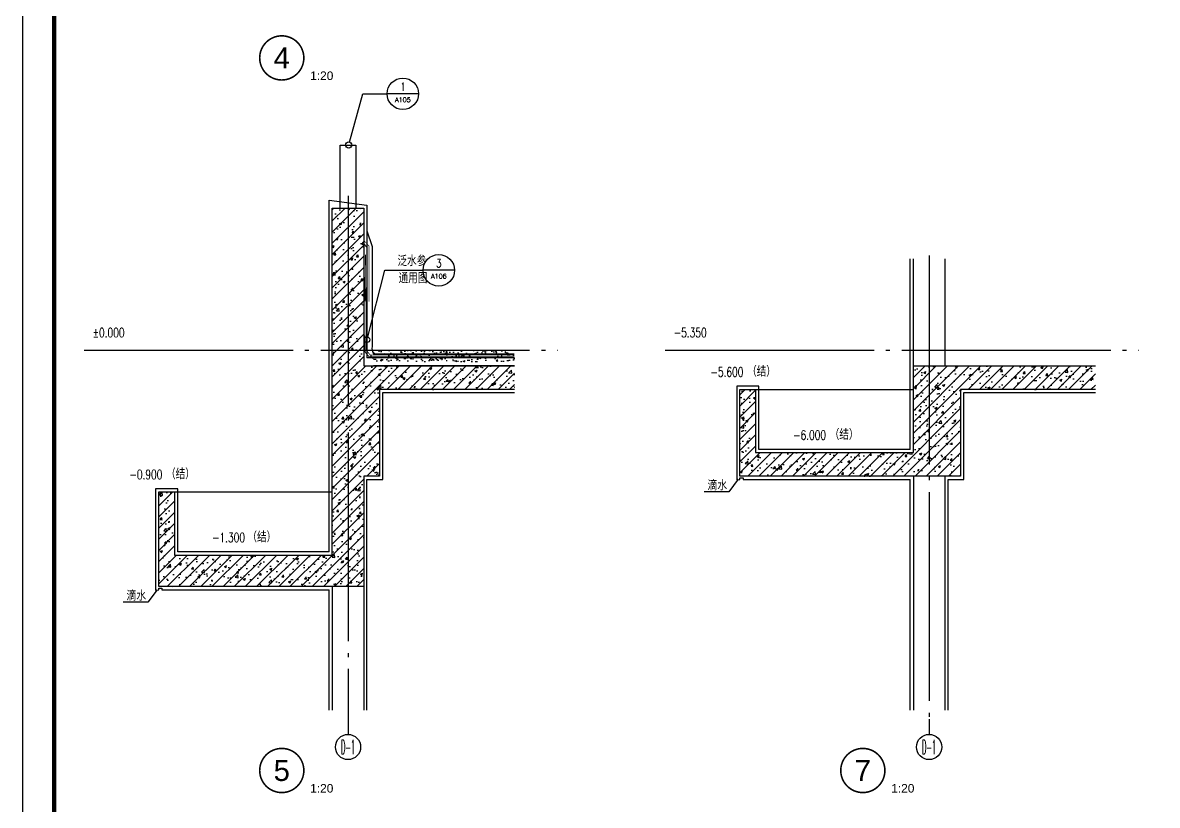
# Model space of a CAD drawing. Extents: x 447078 to 1776277, y 243534 to 519428.
# Drawn here: x 553514 to 560708, y 298588 to 303553 of the extents above; entities that cross this region are included whole.
import ezdxf
from ezdxf.enums import TextEntityAlignment as Align

# ---------------------------------------------------------------- set-up
doc = ezdxf.new("R2010")
doc.units = 0
doc.header["$LTSCALE"] = 1000
doc.header["$MEASUREMENT"] = 0
doc.linetypes.add('$2$CCDID0GLB00001', pattern=[30, 26.5, -1.5, 0.5, -1.5])
doc.linetypes.add('DASH', pattern=[0.35, 0.25, -0.1])
for name, color, linetype in [('$2$G-GRID', 1, '$2$CCDID0GLB00001'), ('A-ELEV', 5, 'Continuous'), ('A-HRAL', 104, 'Continuous'), ('A-SURF', 6, 'Continuous'), ('A-WALL', 140, 'Continuous'), ('A-WALL-HATH', 8, 'Continuous'), ('AXIS_TEXT', 7, 'Continuous'), ('COLUMN', 210, 'Continuous'), ('DIM_IDEN', 3, 'Continuous'), ('G-0-XREF', 2, 'Continuous'), ('G-GRID-DIMS', 123, 'Continuous'), ('G-GRID-IDEN', 103, 'Continuous'), ('PUB_TEXT', 7, 'Continuous'), ('SURFACE', 6, 'Continuous'), ('Visible_line', 135, 'Continuous'), ('图框CCDI_B0GA1+0.00$0$G-BORD', 3, 'Continuous'), ('填充', 8, 'Continuous'), ('节点大样$0$ANNO-TEXT', 33, 'Continuous')]:
    doc.layers.add(name, color=color, linetype=linetype)
doc.styles.add('_TCH_AXIS', font='COMPLEX', dxfattribs={"bigfont": 'GBCBIG'})
doc.styles.add('_TCH_DIM', font='SIMPLEX', dxfattribs={"bigfont": 'GBCBIG'})
doc.styles.add('_TCH_LABEL', font='COMPLEX', dxfattribs={"bigfont": 'GBCBIG'})
doc.styles.add('C-D_T0G_01', font='')
doc.styles.add('CCDI_T_G01', font='')
doc.styles.add('COMPLEX', font='COMPLEX')
doc.styles.add('节点大样$0$CCDI-TOG-02', font='simplex.shx', dxfattribs={"width": 0.8, "bigfont": 'zjdz.shx'})
doc.styles.get('C-D_T0G_01').set_extended_font_data('Arial')
doc.styles.get('CCDI_T_G01').set_extended_font_data('Arial')

# ---------------------------------------------------------------- blocks, each defined once
blk = doc.blocks.new('_AXISO')
blk.add_circle((0, 0), 0.5)
at = {"layer": 'AXIS_TEXT', "style": 'COMPLEX', "width": 1.041667}
blk.add_attdef('A', text='', height=0.56, dxfattribs=at).set_placement((-0.25, -0.28), (0.25, -0.28), align=Align.FIT)
blk = doc.blocks.new('图框CCDI_B0GA1+0.00')
at = {"layer": '图框CCDI_B0GA1+0.00$0$G-BORD'}
blk.add_lwpolyline([(0, 59400), (84100, 59400), (84100, 0), (0, 0)], close=True, dxfattribs=at)
at = {"layer": '图框CCDI_B0GA1+0.00$0$G-BORD', "const_width": 140}
blk.add_lwpolyline([(3300, 58400), (83100, 58400), (83100, 1000), (3300, 1000)], close=True, dxfattribs=at)

msp = doc.modelspace()

# ---------------------------------------------------------------- hatches: boundary and pattern name
at = {"layer": 'A-WALL-HATH'}
h = msp.add_hatch(dxfattribs=at)
h.set_pattern_fill('钢筋混凝土', color=256, scale=20)
h.set_pattern_definition([(45, (1032924.39, 323658.843), (-35.355339, 35.355339), []), (50, (1032924.39, 323658.84), (143.452037, -12.550427), [15, -165]), (355, (1032924.39, 323658.84), (-27.750267, 150.438427), [12, -132]), (100.4514, (1032936.34, 323657.8), (115.701876, 137.88791), [12.74804, -140.228422]), (46.1842, (1032924.39, 323698.84), (213.44821, -33.1038), [22.5, -247.5]), (96.6356, (1032942.18, 323696.08), (186.93254, 194.82357), [19.12206, -210.3426]), (351.1842, (1032924.4, 323698.84), (186.93239, 194.82372), [18, -198]), (21, (1032944.39, 323688.84), (119.38141, -80.523778), [15, -165]), (326, (1032944.39, 323688.84), (48.663066, 145.03001), [12, -132]), (71.4514, (1032954.34, 323682.13), (168.044526, 64.5061), [12.74804, -140.228422]), (37.5, (1032924.39, 323658.843), (2.431971, 66.578771), [0, -130.4, 0, -134, 0, -132.5]), (7.5, (1032924.39, 323658.84), (52.613907, 78.882342), [0, -76.4, 0, -127.4, 0, -50.5]), (327.5, (1032879.79, 323658.843), (106.764487, -4.5109743), [0, -50, 0, -156, 0, -207]), (317.5, (1032859.79, 323658.84), (116.637234, 20.020996), [0, -65, 0, -103.6, 0, -147])])
h.paths.add_polyline_path([(555476.8, 300176), (554476.8, 300176), (554476.8, 300576), (554376.8, 300576), (554376.8, 299976), (555476.8, 299976), (555676.8, 299976), (555676.8, 300676), (555776.8, 300676), (555776.8, 301226), (556631.5, 301226), (556631.5, 301376), (555676.8, 301376), (555676.8, 301476), (555476.8, 301476)])
h.paths.add_polyline_path([(555476.8, 302376), (555476.8, 301476), (555676.8, 301476), (555676.8, 302376)])
h = msp.add_hatch(dxfattribs=at)
h.set_pattern_fill('钢筋混凝土,_O', color=256, scale=20)
h.set_pattern_definition([(45, (1077736.84, 330912.904), (-35.355339, 35.355339), []), (50, (1077736.84, 330912.9), (143.452037, -12.550427), [15, -165]), (355, (1077736.84, 330912.9), (-27.750267, 150.438427), [12, -132]), (100.4514, (1077748.8, 330911.86), (115.701876, 137.88791), [12.74804, -140.228422]), (46.1842, (1077736.84, 330952.9), (213.44821, -33.1038), [22.5, -247.5]), (96.6356, (1077754.63, 330950.15), (186.93254, 194.823574), [19.12206, -210.3426]), (351.1842, (1077736.84, 330952.9), (186.93239, 194.82372), [18, -198]), (21, (1077756.84, 330942.9), (119.38141, -80.523778), [15, -165]), (326, (1077756.84, 330942.9), (48.663066, 145.03001), [12, -132]), (71.4514, (1077766.79, 330936.2), (168.044526, 64.5061), [12.74804, -140.228422]), (37.5, (1077736.84, 330912.904), (2.431971, 66.578771), [0, -130.4, 0, -134, 0, -132.5]), (7.5, (1077736.84, 330912.904), (52.613907, 78.882342), [0, -76.4, 0, -127.4, 0, -50.5]), (327.5, (1077692.24, 330912.904), (106.764487, -4.5109743), [0, -50, 0, -156, 0, -207]), (317.5, (1077672.24, 330912.9), (116.637234, 20.020996), [0, -65, 0, -103.6, 0, -147])])
h.paths.add_polyline_path([(559161.3, 300826), (558061.3, 300826), (558061.3, 300676), (559161.3, 300676)])
h.paths.add_polyline_path([(558061.3, 301226), (558161.3, 301226), (558161.3, 300826), (558061.3, 300826)])
h.paths.add_polyline_path([(560316, 301376), (559161.3, 301376), (559161.3, 300676), (559461.3, 300676), (559461.3, 301226), (560316, 301226)])
at = {"layer": '填充'}
h = msp.add_hatch(dxfattribs=at)
h.set_pattern_fill('混凝土', color=256, scale=10, angle=360, style=0)
h.set_pattern_definition([(50, (-1154535.28, -496702.25), (71.7260183, -6.2752135), [7.5, -82.5]), (355, (-1154535.28, -496702.25), (-13.8751334, 75.2192134), [6, -66]), (100.4514, (-1154529.3, -496702.776), (57.8509382, 68.9439542), [6.374019, -70.1142112]), (46.1842, (-1154535.28, -496682.25), (106.724105, -16.5519014), [11.25, -123.75]), (96.6356, (-1154526.38, -496683.63), (93.4662706, 97.411787), [9.561029, -105.1713]), (351.1842, (-1154535.28, -496682.25), (93.4661945, 97.41186), [9, -99]), (21, (-1154525.28, -496687.25), (59.6907052, -40.261889), [7.5, -82.5]), (326, (-1154525.28, -496687.25), (24.3315332, 72.5150045), [6, -66]), (71.4514, (-1154520.3, -496690.61), (84.0222629, 32.2530497), [6.374019, -70.1142112]), (37.5, (-1154535.278, -496702.253), (1.21598553, 33.2893854), [0, -65.2, 0, -67, 0, -66.25]), (7.5, (-1154535.278, -496702.253), (26.30695374, 39.4411712), [0, -38.2, 0, -63.7, 0, -25.25]), (327.5, (-1154557.578, -496702.253), (53.3822436, -2.25548717), [0, -25, 0, -78, 0, -103.5]), (317.5, (-1154567.578, -496702.253), (58.3186169, 10.0104982), [0, -32.5, 0, -51.8, 0, -73.5])])
h.paths.add_polyline_path([(556631.5, 301402.4), (556631.5, 301452), (556589.5, 301466.9), (556640.8, 301476), (555696.8, 301476), (555738.8, 301402.6)])

# ---------------------------------------------------------------- linework, layer by layer
at = {"layer": '$2$G-GRID', "ltscale": 0.05}
for points in [[(555576.8, 302453.7), (555576.8, 299134.5)], [(559261.3, 302075.2), (559261.3, 299134.5)], [(553903.2, 301476), (556905.1, 301476)], [(557587.7, 301476), (560589.6, 301476)]]:
    msp.add_lwpolyline(points, dxfattribs=at)
at = {"color": 8}
for p, q in [((555696.9, 302129.7), (555676.8, 302150.4)), ((555696.8, 301726.9, 0), (555696.8, 301743.8, 0))]:
    msp.add_line(p, q, dxfattribs=at)
at = {"const_width": 4}
msp.add_lwpolyline([(555709.9, 301782.1), (555709.9, 302135.2), (555677.3, 302170.5), (555677.3, 302207.4)], dxfattribs=at)
at = {"layer": 'A-ELEV'}
for points in [[(558161.3, 301226), (559161.3, 301226)], [(554476.8, 300576), (555476.8, 300576)]]:
    msp.add_lwpolyline(points, dxfattribs=at)
at = {"layer": 'A-HRAL'}
msp.add_lwpolyline([(555526.8, 302376), (555526.8, 302776), (555626.8, 302776), (555626.8, 302376)], dxfattribs=at)
at = {"layer": 'A-SURF'}
for p, q in [((555456.8, 300196), (555456.8, 302426)), ((555456.8, 302426), (555696.8, 302396)), ((559141.3, 300846), (559141.3, 302055.7)), ((555696.8, 301476), (556619.3, 301476)), ((558181.3, 301246), (558041.3, 301246)), ((558041.3, 301246), (558041.3, 300653.7)), ((558181.3, 300846), (558181.3, 301246)), ((559141.3, 300846), (558181.3, 300846)), ((554496.8, 300596), (554356.8, 300596)), ((554356.8, 300596), (554356.8, 299953.7)), ((554496.8, 300196), (554496.8, 300596)), ((558081.3, 300656), (559141.3, 300656)), ((555456.8, 300196), (554496.8, 300196)), ((554396.8, 299956), (555456.8, 299956))]:
    msp.add_line(p, q, dxfattribs=at)
for points in [[(555676.8, 301476), (556631.5, 301476)], [(559361.3, 301476), (560316, 301476)], [(555696.8, 299191.2), (555696.8, 300656), (555796.8, 300656), (555796.8, 301206), (556631.5, 301206)], [(559381.3, 299191.2), (559381.3, 300656), (559481.3, 300656), (559481.3, 301206), (560316, 301206)], [(558041.3, 300653.7), (558061.3, 300656), (558061.3, 300666), (558081.3, 300666), (558081.3, 300656)], [(559141.3, 299191.2), (559141.3, 300656)], [(554356.8, 299953.7), (554376.8, 299956), (554376.8, 299966), (554396.8, 299966), (554396.8, 299956)], [(555456.8, 299191.2), (555456.8, 299956)]]:
    msp.add_lwpolyline(points, dxfattribs=at)
at = {"layer": 'A-WALL'}
for p, q in [((555476.8, 301476), (555476.8, 302376)), ((555476.8, 302376), (555676.8, 302376)), ((555676.8, 302376), (555676.8, 301376)), ((559161.3, 301476), (559161.3, 302055.7)), ((559361.3, 302055.7), (559361.3, 301376)), ((555476.8, 300176), (555476.8, 301476)), ((559161.3, 300826), (559161.3, 301476)), ((555676.8, 301376), (556631.5, 301376)), ((559161.3, 301376), (560316, 301376))]:
    msp.add_line(p, q, dxfattribs=at)
for points in [[(556631.5, 301226), (555776.8, 301226), (555776.8, 300676), (555676.8, 300676), (555676.8, 299976), (555476.8, 299976)], [(559161.3, 300676), (558061.3, 300676), (558061.3, 301226), (558161.3, 301226), (558161.3, 300826), (559161.3, 300826)], [(560316, 301226), (559461.3, 301226), (559461.3, 300676), (559361.3, 300676), (559361.3, 300676), (559161.3, 300676)], [(559161.3, 300676), (559161.3, 299191.2)], [(559361.3, 300676), (559361.3, 299191.2)], [(555476.8, 299976), (554376.8, 299976), (554376.8, 300576), (554476.8, 300576), (554476.8, 300176), (555476.8, 300176)], [(555476.8, 299976), (555476.8, 299191.2)], [(555676.8, 299976), (555676.8, 299191.2)]]:
    msp.add_lwpolyline(points, dxfattribs=at)
at = {"layer": 'COLUMN'}
for p, q in [((555696.8, 302396), (555696.8, 301426.1)), ((556631.5, 301426.1, 0), (555696.8, 301426.1, 0)), ((556631.5, 301375.9, 0), (555738.8, 301376))]:
    msp.add_line(p, q, dxfattribs=at)
at = {"layer": 'DIM_IDEN'}
for p, q in [((555586.6, 302795.1), (555670.1, 303101.4)), ((555670.1, 303101.4), (555824.2, 303101.4)), ((556024.2, 303101.4), (555824.2, 303101.4)), ((555701.6, 301558.9), (555810.5, 301982)), ((555810.5, 301982), (556052.3, 301982)), ((556252.3, 301982), (556052.3, 301982))]:
    msp.add_line(p, q, dxfattribs=at)
at = {"layer": 'DIM_IDEN', "const_width": 10}
for points in [[(555296.5, 303329.1, 1), (555016.5, 303329.1, 1)], [(555296.5, 298809.2, 1), (555016.5, 298809.2, 1)], [(558981, 298809.2, 1), (558701, 298809.2, 1)]]:
    msp.add_lwpolyline(points, format="xyb", close=True, dxfattribs=at)
at = {"layer": 'DIM_IDEN'}
for centre, radius in [((555924.2, 303101.4), 100), ((555581.4, 302776), 19.8), ((556152.3, 301982), 100), ((555697.2, 301541.7), 17.8)]:
    msp.add_circle(centre, radius, dxfattribs=at)
at = {"layer": 'G-GRID-DIMS'}
for p, q in [((555576.8, 299134.5), (555576.8, 299038.2)), ((559261.3, 299134.5), (559261.3, 299038.2))]:
    msp.add_line(p, q, dxfattribs=at)
at = {"layer": 'SURFACE', "linetype": 'DASH', "ltscale": 0.3, "const_width": 5}
msp.add_lwpolyline([(555685.1, 301785.5), (555676.8, 302076.4)], dxfattribs=at)
at = {"layer": 'SURFACE', "linetype": 'DASH', "ltscale": 0.3, "const_width": 5, "elevation": 0}
for points in [[(555738.8, 301444.7), (555717.7, 301444.1), (555693, 301474.4), (555687.2, 302080.9)], [(555738.8, 301433.7), (555711, 301433.1), (555685, 301462.4), (555685, 301568.5)], [(555738.8, 301444.7), (556631.5, 301444.4)], [(555738.8, 301433.6), (556631.5, 301433.4)]]:
    msp.add_lwpolyline(points, dxfattribs=at)
at = {"layer": 'Visible_line'}
for p, q in [((555696.9, 302231.4, 0), (555729.8, 302133, 0)), ((555729.8, 302133, 0), (555729.7, 301498.4, 0)), ((555738.8, 301452.8, 0), (556629.9, 301452.6, 0))]:
    msp.add_line(p, q, dxfattribs=at)
msp.add_arc((555789.7, 301486.7, 0), 61.2, 168.98543, 213.6338, dxfattribs=at)
at = {"layer": '节点大样$0$ANNO-TEXT'}
for points in [[(558051.3, 300656.1), (557990.7, 300576), (557835.9, 300576)], [(554366.8, 299956.1), (554306.2, 299876), (554151.4, 299876)]]:
    msp.add_lwpolyline(points, dxfattribs=at)

# ---------------------------------------------------------------- block references
at = {"layer": 'G-0-XREF', "xscale": 0.2, "yscale": 0.2, "zscale": 0.2, "rotation": 270}
msp.add_blockref('图框CCDI_B0GA1+0.00', (553513.7, 312819.2), dxfattribs=at)
at = {"layer": 'G-GRID-DIMS'}
ref = msp.add_blockref('_AXISO', (555576.8, 298958.2), dxfattribs=dict(at, xscale=160, yscale=160, zscale=160))
ref.add_attrib('A', 'D-1', dxfattribs={"layer": 'G-GRID-IDEN', "height": 90.51, "style": '_TCH_AXIS', "width": 0.368421}).set_placement((555531.5, 298912.9), (555622.1, 298912.9), align=Align.FIT)
ref = msp.add_blockref('_AXISO', (559261.3, 298958.2), dxfattribs=dict(at, xscale=160, yscale=160, zscale=160))
ref.add_attrib('A', 'D-1', dxfattribs={"layer": 'G-GRID-IDEN', "height": 90.51, "style": '_TCH_AXIS', "width": 0.368421}).set_placement((559216, 298912.9), (559306.6, 298912.9), align=Align.FIT)

# ---------------------------------------------------------------- texts
at = {"layer": 'PUB_TEXT'}
for s, height, style, p, p2 in [('4', 132.7, 'C-D_T0G_01', (555104.9, 303262.8), (555208, 303262.8)), ('1', 53.5, '_TCH_LABEL', (555912.7, 303119.7), (555935.6, 303119.7)), ('A105', 30.05, '_TCH_LABEL', (555874.1, 303048.8), (555974.2, 303048.8)), ('3', 52.2, '_TCH_LABEL', (556134.9, 302000.5), (556169.7, 302000.5)), ('A106', 30.05, '_TCH_LABEL', (556102.2, 301929.4), (556202.3, 301929.4))]:
    msp.add_text(s, height=height, dxfattribs=dict(at, style=style)).set_placement(p, p2, align=Align.FIT)
for s, height, style, p in [('1:20', 54.12, 'CCDI_T_G01', (555336.5, 303189.1)), ('泛水参', 67.52, '_TCH_DIM', (555890.5, 302008.2)), ('通用图', 67.52, '_TCH_DIM', (555897.2, 301899.2)), ('（结）', 67.52, '_TCH_DIM', (558107.3, 301307)), ('（结）', 67.52, '_TCH_DIM', (558631.3, 300907)), ('（结）', 67.52, '_TCH_DIM', (554422.8, 300657)), ('（结）', 67.52, '_TCH_DIM', (554938.8, 300257)), ('1:20', 54.12, 'CCDI_T_G01', (555336.5, 298669.2)), ('1:20', 54.12, 'CCDI_T_G01', (559021, 298669.2))]:
    msp.add_text(s, height=height, dxfattribs=dict(at, style=style)).set_placement(p)
at = {"layer": 'PUB_TEXT', "style": '_TCH_DIM', "width": 0.705882}
for s, p in [('%%P0.000', (553957.9, 301557)), ('-5.350', (557642.4, 301557)), ('-5.600', (557875.3, 301307)), ('-6.000', (558399.3, 300907)), ('-0.900', (554190.8, 300657)), ('-1.300', (554714.8, 300257))]:
    msp.add_text(s, height=59.5, dxfattribs=at).set_placement(p)
at = {"layer": 'PUB_TEXT', "style": 'C-D_T0G_01'}
for s, height, width, p, p2 in [('5', 132.8, 0.996601, (555105, 298742.8), (555207.9, 298742.8)), ('7', 132, 1.013131, (558789, 298743.2), (558892.9, 298743.2))]:
    msp.add_text(s, height=height, dxfattribs=dict(at, width=width)).set_placement(p, p2, align=Align.FIT)
at = {"layer": '节点大样$0$ANNO-TEXT', "style": '节点大样$0$CCDI-TOG-02', "width": 0.8}
for p in [(557856.2, 300586.3), (554171.7, 299886.3)]:
    msp.add_text('滴水', height=60, dxfattribs=at).set_placement(p)

doc.saveas('drawing.dxf')
